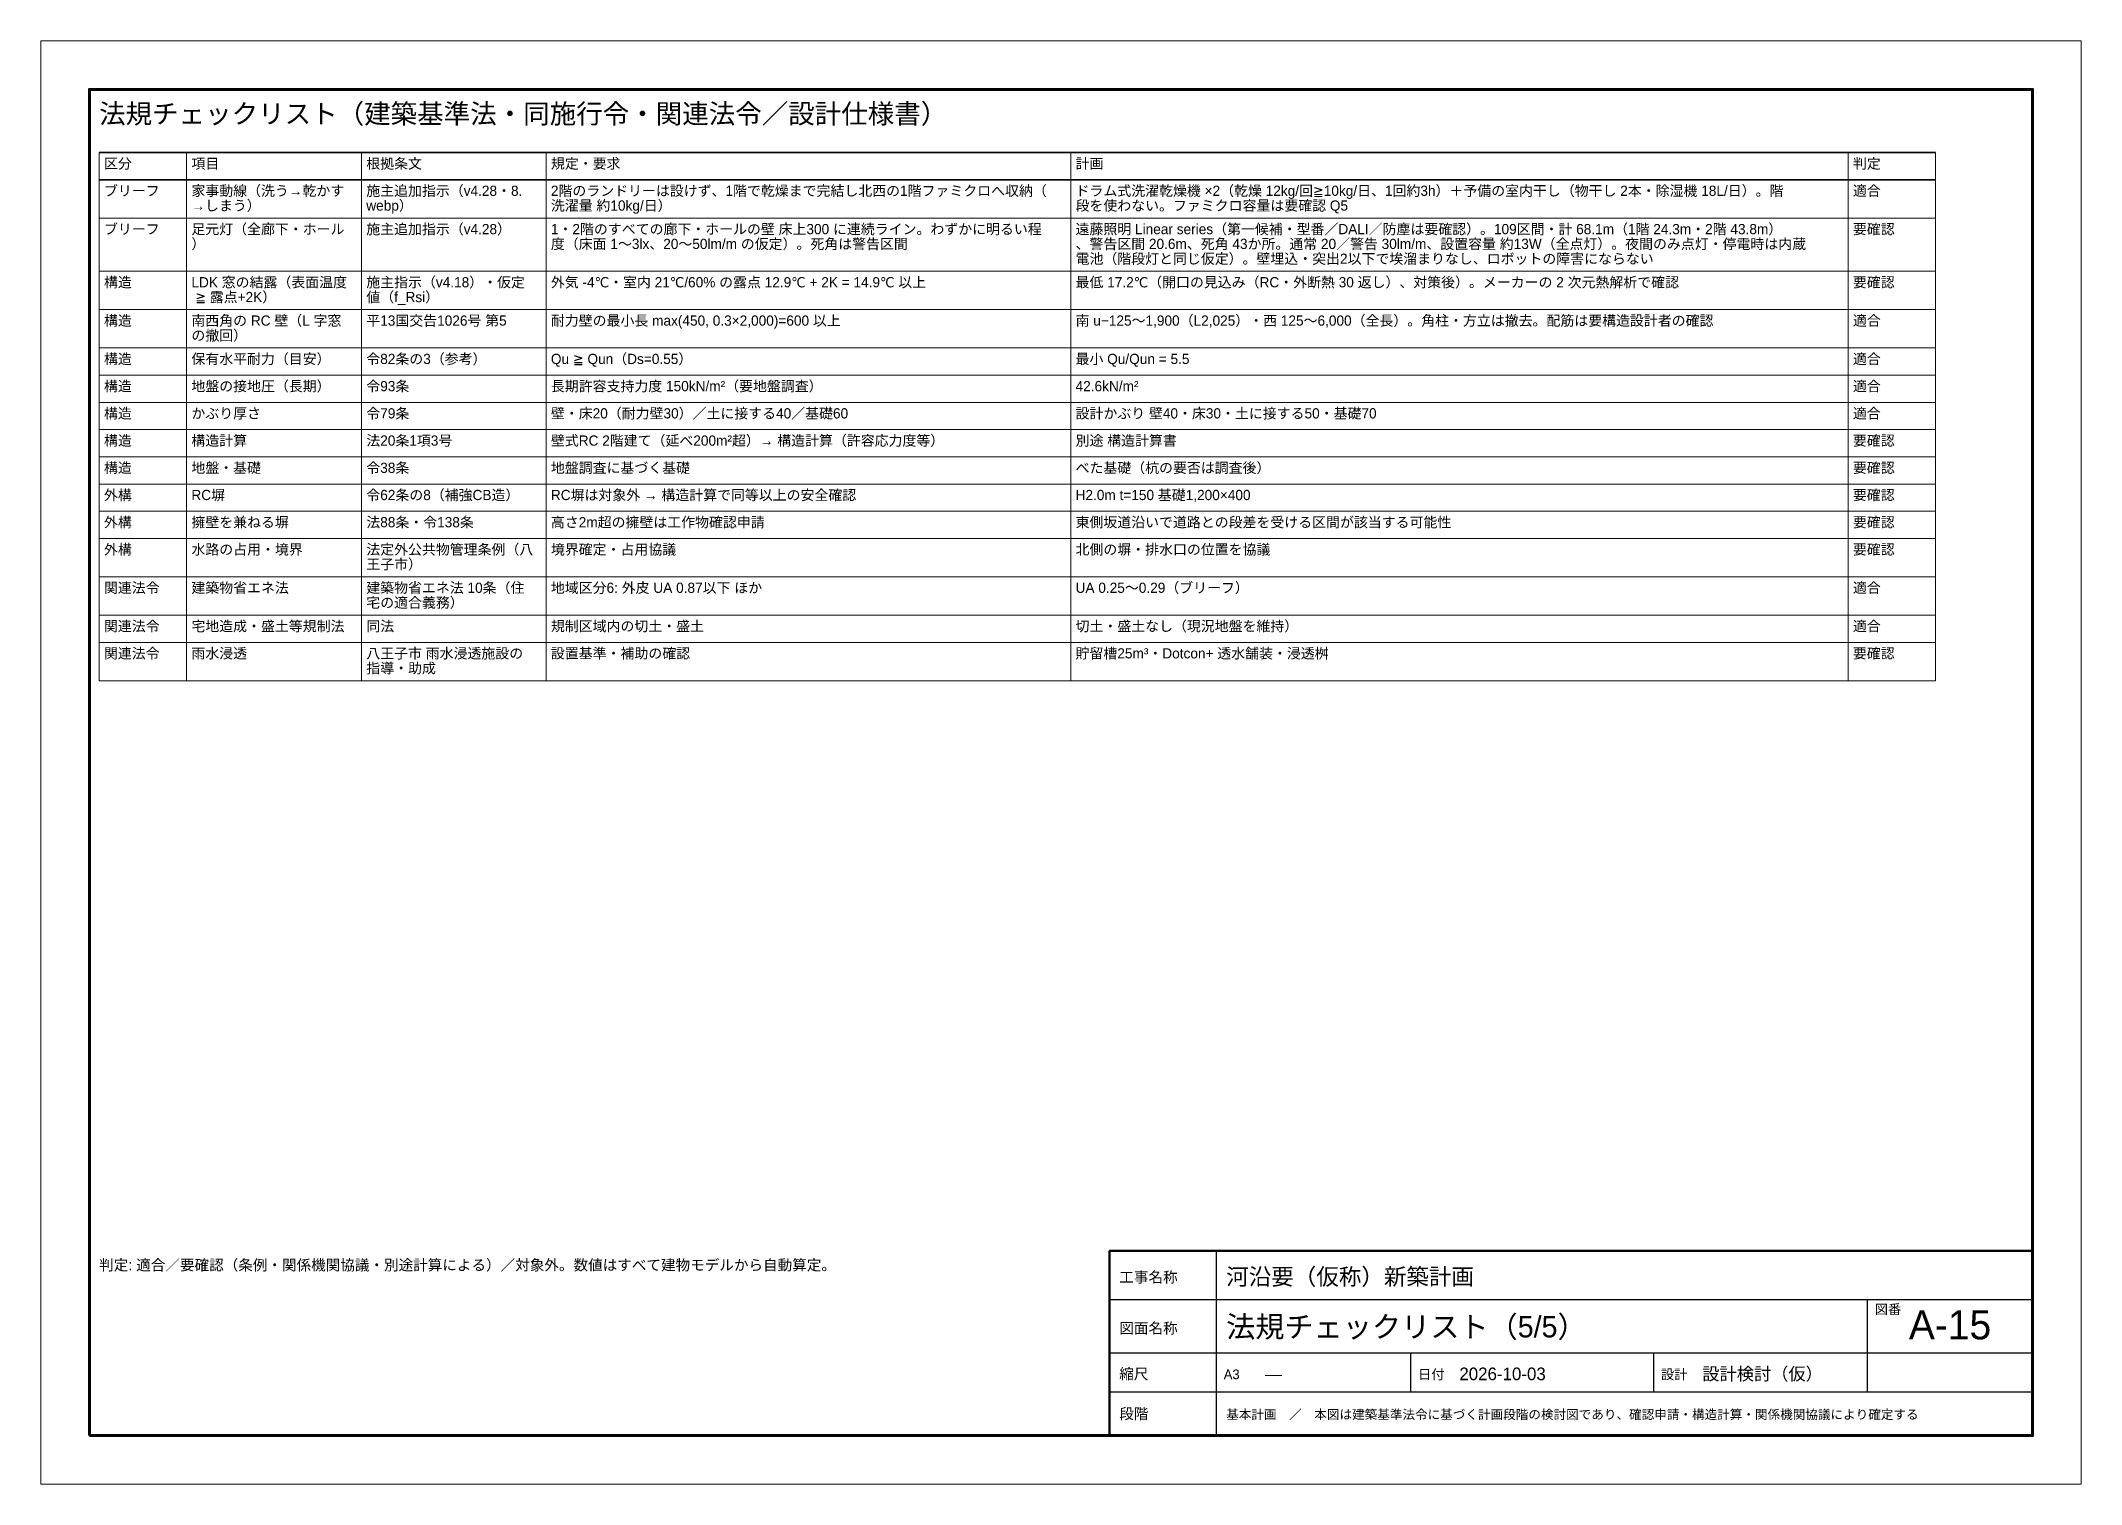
# Model space of a CAD drawing. Header units: millimetres. Extents: x 0 to 420, y 0 to 297.
import ezdxf
from ezdxf.enums import TextEntityAlignment as Align

# ---------------------------------------------------------------- set-up
doc = ezdxf.new("R2010")
doc.units = ezdxf.units.MM
doc.header["$LTSCALE"] = 0.5
for name, color, linetype, lineweight in [('A-TEXT', 7, 'Continuous', 18), ('G-FRAME', 7, 'Continuous', 70), ('G-TABLE', 7, 'Continuous', 18), ('G-TITLE', 7, 'Continuous', 25)]:
    doc.layers.add(name, color=color, linetype=linetype, lineweight=lineweight)
doc.styles.add('JP', font='ipag.ttf')

msp = doc.modelspace()

# ---------------------------------------------------------------- linework, layer by layer
at = {"layer": 'G-FRAME', "lineweight": 0}
msp.add_lwpolyline([(0, 0), (420, 0), (420, 297), (0, 297)], close=True, dxfattribs=at)
at = {"layer": 'G-FRAME'}
msp.add_lwpolyline([(10, 10), (410, 10), (410, 287), (10, 287)], close=True, dxfattribs=at)
at = {"layer": 'G-TABLE', "lineweight": 35}
for points in [[(12, 274), (390, 274)], [(12, 268.4), (390, 268.4)]]:
    msp.add_lwpolyline(points, dxfattribs=at)
at = {"layer": 'G-TABLE'}
for points in [[(12, 274), (12, 165.325)], [(30, 274), (30, 165.325)], [(66, 274), (66, 165.325)], [(104, 274), (104, 165.325)], [(212, 274), (212, 165.325)], [(372, 274), (372, 165.325)], [(390, 274), (390, 165.325)]]:
    msp.add_lwpolyline(points, dxfattribs=at)
at = {"layer": 'G-TABLE', "lineweight": 18}
for points in [[(12, 260.51), (390, 260.51)], [(12, 249.575), (390, 249.575)], [(12, 241.685), (390, 241.685)], [(12, 233.795), (390, 233.795)], [(12, 228.195), (390, 228.195)], [(12, 222.595), (390, 222.595)], [(12, 216.995), (390, 216.995)], [(12, 211.395), (390, 211.395)], [(12, 205.795), (390, 205.795)], [(12, 200.195), (390, 200.195)], [(12, 194.595), (390, 194.595)], [(12, 186.705), (390, 186.705)], [(12, 178.815), (390, 178.815)], [(12, 173.215), (390, 173.215)], [(12, 165.325), (390, 165.325)]]:
    msp.add_lwpolyline(points, dxfattribs=at)
at = {"layer": 'G-TITLE'}
for p, q in [((242, 10), (242, 48)), ((220, 38), (410, 38)), ((376, 19), (376, 38)), ((220, 27), (410, 27)), ((242, 19), (242, 27)), ((282, 19), (282, 27)), ((332, 19), (332, 27)), ((220, 19), (410, 19))]:
    msp.add_line(p, q, dxfattribs=at)
at = {"layer": 'G-TITLE', "lineweight": 50}
msp.add_lwpolyline([(220, 10), (410, 10), (410, 48), (220, 48)], close=True, dxfattribs=at)

# ---------------------------------------------------------------- texts
at = {"layer": 'A-TEXT', "style": 'JP'}
for s, height, p in [('法規チェックリスト（建築基準法・同施行令・関連法令／設計仕様書）', 4, (12, 280)), ('区分', 2.1, (13, 270.7)), ('根拠条文', 2.1, (67, 270.7)), ('規定・要求', 2.1, (105, 270.7)), ('計画', 2.1, (213, 270.7)), ('判定', 2.1, (373, 270.7)), ('項目', 2.1, (31, 270.7)), ('ブリーフ', 2.1, (13, 265.1)), ('家事動線（洗う→乾かす', 2.1, (31, 265.1)), ('施主追加指示（v4.28・8.', 2.1, (67, 265.1)), ('2階のランドリーは設けず、1階で乾燥まで完結し北西の1階ファミクロへ収納（', 2.1, (105, 265.1)), ('ドラム式洗濯乾燥機 ×2（乾燥 12kg/回≧10kg/日、1回約3h）＋予備の室内干し（物干し 2本・除湿機 18L/日）。階', 2.1, (213, 265.1)), ('適合', 2.1, (373, 265.1)), ('→しまう）', 2.1, (31, 262.055)), ('webp）', 2.1, (67, 262.055)), ('洗濯量 約10kg/日）', 2.1, (105, 262.055)), ('段を使わない。ファミクロ容量は要確認 Q5', 2.1, (213, 262.055)), ('ブリーフ', 2.1, (13, 257.21)), ('足元灯（全廊下・ホール', 2.1, (31, 257.21)), ('）', 2.1, (31, 254.165)), ('施主追加指示（v4.28）', 2.1, (67, 257.21)), ('度（床面 1〜3lx、20〜50lm/m の仮定）。死角は警告区間', 2.1, (105, 254.165)), ('1・2階のすべての廊下・ホールの壁 床上300 に連続ライン。わずかに明るい程', 2.1, (105, 257.21)), ('遠藤照明 Linear series（第一候補・型番／DALI／防塵は要確認）。109区間・計 68.1m（1階 24.3m・2階 43.8m）', 2.1, (213, 257.21)), ('、警告区間 20.6m、死角 43か所。通常 20／警告 30lm/m、設置容量 約13W（全点灯）。夜間のみ点灯・停電時は内蔵', 2.1, (213, 254.165)), ('要確認', 2.1, (373, 257.21)), ('電池（階段灯と同じ仮定）。壁埋込・突出2以下で埃溜まりなし、ロボットの障害にならない', 2.1, (213, 251.12)), ('構造', 2.1, (13, 246.275)), ('LDK 窓の結露（表面温度', 2.1, (31, 246.275)), ('施主指示（v4.18）・仮定', 2.1, (67, 246.275)), ('外気 -4℃・室内 21℃/60% の露点 12.9℃ + 2K = 14.9℃ 以上', 2.1, (105, 246.275)), ('最低 17.2℃（開口の見込み（RC・外断熱 30 返し）、対策後）。メーカーの 2 次元熱解析で確認', 2.1, (213, 246.275)), ('要確認', 2.1, (373, 246.275)), (' ≧ 露点+2K）', 2.1, (31, 243.23)), ('値（f_Rsi）', 2.1, (67, 243.23)), ('構造', 2.1, (13, 238.385)), ('南西角の RC 壁（L 字窓', 2.1, (31, 238.385)), ('平13国交告1026号 第5', 2.1, (67, 238.385)), ('耐力壁の最小長 max(450, 0.3×2,000)=600 以上', 2.1, (105, 238.385)), ('南 u−125〜1,900（L2,025）・西 125〜6,000（全長）。角柱・方立は撤去。配筋は要構造設計者の確認', 2.1, (213, 238.385)), ('適合', 2.1, (373, 238.385)), ('の撤回）', 2.1, (31, 235.34)), ('構造', 2.1, (13, 230.495)), ('保有水平耐力（目安）', 2.1, (31, 230.495)), ('令82条の3（参考）', 2.1, (67, 230.495)), ('Qu ≧ Qun（Ds=0.55）', 2.1, (105, 230.495)), ('最小 Qu/Qun = 5.5', 2.1, (213, 230.495)), ('適合', 2.1, (373, 230.495)), ('構造', 2.1, (13, 224.895)), ('地盤の接地圧（長期）', 2.1, (31, 224.895)), ('令93条', 2.1, (67, 224.895)), ('長期許容支持力度 150kN/m²（要地盤調査）', 2.1, (105, 224.895)), ('42.6kN/m²', 2.1, (213, 224.895)), ('適合', 2.1, (373, 224.895)), ('構造', 2.1, (13, 219.295)), ('かぶり厚さ', 2.1, (31, 219.295)), ('令79条', 2.1, (67, 219.295)), ('壁・床20（耐力壁30）／土に接する40／基礎60', 2.1, (105, 219.295)), ('設計かぶり 壁40・床30・土に接する50・基礎70', 2.1, (213, 219.295)), ('適合', 2.1, (373, 219.295)), ('構造', 2.1, (13, 213.695)), ('構造計算', 2.1, (31, 213.695)), ('法20条1項3号', 2.1, (67, 213.695)), ('壁式RC 2階建て（延べ200m²超）→ 構造計算（許容応力度等）', 2.1, (105, 213.695)), ('別途 構造計算書', 2.1, (213, 213.695)), ('要確認', 2.1, (373, 213.695)), ('構造', 2.1, (13, 208.095)), ('地盤・基礎', 2.1, (31, 208.095)), ('令38条', 2.1, (67, 208.095)), ('地盤調査に基づく基礎', 2.1, (105, 208.095)), ('べた基礎（杭の要否は調査後）', 2.1, (213, 208.095)), ('要確認', 2.1, (373, 208.095)), ('外構', 2.1, (13, 202.495)), ('RC塀', 2.1, (31, 202.495)), ('令62条の8（補強CB造）', 2.1, (67, 202.495)), ('RC塀は対象外 → 構造計算で同等以上の安全確認', 2.1, (105, 202.495)), ('H2.0m t=150 基礎1,200×400', 2.1, (213, 202.495)), ('要確認', 2.1, (373, 202.495)), ('外構', 2.1, (13, 196.895)), ('擁壁を兼ねる塀', 2.1, (31, 196.895)), ('法88条・令138条', 2.1, (67, 196.895)), ('高さ2m超の擁壁は工作物確認申請', 2.1, (105, 196.895)), ('東側坂道沿いで道路との段差を受ける区間が該当する可能性', 2.1, (213, 196.895)), ('要確認', 2.1, (373, 196.895)), ('外構', 2.1, (13, 191.295)), ('水路の占用・境界', 2.1, (31, 191.295)), ('法定外公共物管理条例（八', 2.1, (67, 191.295)), ('境界確定・占用協議', 2.1, (105, 191.295)), ('北側の塀・排水口の位置を協議', 2.1, (213, 191.295)), ('要確認', 2.1, (373, 191.295)), ('王子市）', 2.1, (67, 188.25)), ('関連法令', 2.1, (13, 183.405)), ('建築物省エネ法', 2.1, (31, 183.405)), ('建築物省エネ法 10条（住', 2.1, (67, 183.405)), ('地域区分6: 外皮 UA 0.87以下 ほか', 2.1, (105, 183.405)), ('UA 0.25〜0.29（ブリーフ）', 2.1, (213, 183.405)), ('適合', 2.1, (373, 183.405)), ('宅の適合義務）', 2.1, (67, 180.36)), ('関連法令', 2.1, (13, 175.515)), ('宅地造成・盛土等規制法', 2.1, (31, 175.515)), ('同法', 2.1, (67, 175.515)), ('規制区域内の切土・盛土', 2.1, (105, 175.515)), ('切土・盛土なし（現況地盤を維持）', 2.1, (213, 175.515)), ('適合', 2.1, (373, 175.515)), ('関連法令', 2.1, (13, 169.915)), ('雨水浸透', 2.1, (31, 169.915)), ('八王子市 雨水浸透施設の', 2.1, (67, 169.915)), ('設置基準・補助の確認', 2.1, (105, 169.915)), ('貯留槽25m³・Dotcon+ 透水舗装・浸透桝', 2.1, (213, 169.915)), ('要確認', 2.1, (373, 169.915)), ('指導・助成', 2.1, (67, 166.87)), ('判定: 適合／要確認（条例・関係機関協議・別途計算による）／対象外。数値はすべて建物モデルから自動算定。', 2.2, (12, 44))]:
    msp.add_text(s, height=height, dxfattribs=at).set_placement(p)
at = {"layer": 'G-TITLE', "style": 'JP'}
for s, height, p in [('工事名称', 2.2, (222, 41.5)), ('河沿要（仮称）新築計画', 3.4, (244, 41)), ('法規チェックリスト（5/5）', 4.4, (244, 30.2)), ('図番', 2, (377.5, 35)), ('図面名称', 2.2, (222, 31)), ('縮尺', 2.2, (222, 21.6)), ('A3', 2, (243.5, 21.6)), ('—', 2.6, (252, 21.4)), ('日付', 2, (283.5, 21.6)), ('2026-10-03', 2.6, (292, 21.4)), ('設計', 2, (333.5, 21.6)), ('設計検討（仮）', 2.6, (342, 21.4)), ('段階', 2.2, (222, 13.4)), ('基本計画\u3000／\u3000本図は建築基準法令に基づく計画段階の検討図であり、確認申請・構造計算・関係機関協議により確定する', 1.9, (244, 13.4))]:
    msp.add_text(s, height=height, dxfattribs=at).set_placement(p)
msp.add_text('A-15', height=6, dxfattribs=at).set_placement((393, 28), align=Align.BOTTOM_CENTER)

doc.saveas('drawing.dxf')
